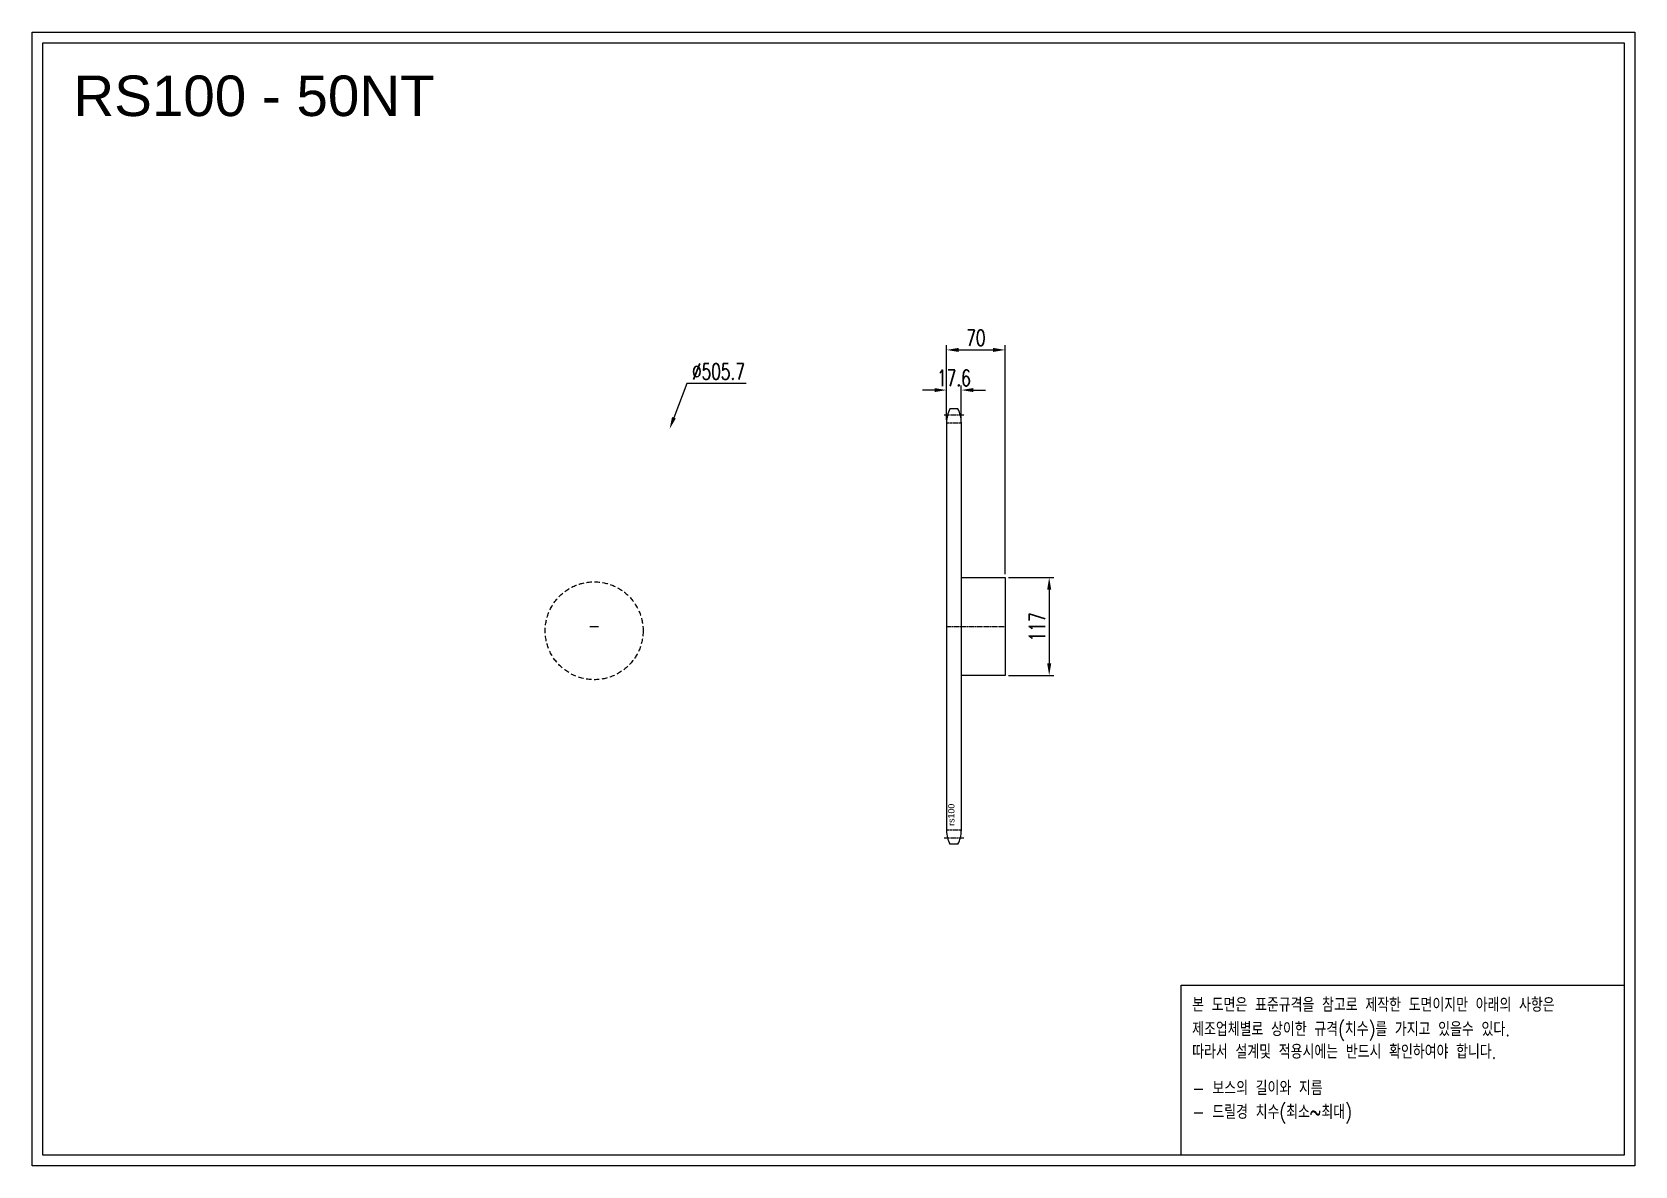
# Model space of a CAD drawing. Header units: millimetres. Extents: x -22502 to -20585, y 19971 to 21327.
import ezdxf

# ---------------------------------------------------------------- set-up
doc = ezdxf.new("R2010")
doc.units = ezdxf.units.MM
for name, pattern in [('AM_ISO02W050', [7.5, 6, -1.5]), ('AM_ISO02W050x2', [3.75, 3, -0.75]), ('AM_ISO08W050', [18, 12, -1.5, 3, -1.5]), ('AM_ISO08W050x2', [9, 6, -0.75, 1.5, -0.75]), ('HIDDEN', [9.525, 6.35, -3.175])]:
    doc.linetypes.add(name, pattern=pattern)
doc.layers.add('AM_3N', color=6, linetype='AM_ISO02W050', lineweight=25)
doc.layers.add('AM_7', color=4, linetype='AM_ISO08W050', lineweight=25)
doc.layers.add('HL', color=2, linetype='HIDDEN')
doc.layers.add('S-DIM', color=7, linetype='Continuous')
doc.styles.add('HAN', font='ROMANS.shx', dxfattribs={"width": 0.7, "bigfont": 'whgtxt.shx'})
doc.styles.add('HSG', font='SIMPLEX.shx', dxfattribs={"width": 0.7, "bigfont": 'HSG.shx'})
doc.styles.get("Standard").update_dxf_attribs({"font": 'arial.ttf'})
doc.dimstyles.new('APP32', dxfattribs={"dimscale": 8, "dimtxt": 2.4, "dimasz": 1.8, "dimexe": 0.7, "dimexo": 0.5, "dimgap": 0.6, "dimtad": 1, "dimtoh": 1, "dimdec": 1, "dimrnd": 0.01, "dimzin": 9, "dimdsep": 46, "dimtxsty": 'HSG', "dimcen": 0, "dimclrd": 1, "dimclre": 1, "dimclrt": 256, "dimazin": 2, "dimtp": 1, "dimtm": 1, "dimtfac": 0.5, "dimtdec": 1, "dimtofl": 0, "dimtmove": 0, "dimatfit": 3, "dimfxl": 0, "dimtvp": 1, "dimtolj": 2, "dimlwd": -1, "dimlwe": -1, "dimarcsym": 0})

# ---------------------------------------------------------------- blocks, each defined once
blk = doc.blocks.new('*D1')
at = {"layer": 'Defpoints', "color": 0, "transparency": 16777216}
for p in [(-21338.5, 20674.4), (-21338.5, 20557.4), (-21285.8, 20557.4)]:
    blk.add_point(p, dxfattribs=at)
at = {"layer": 'S-DIM', "color": 1, "transparency": 16777216}
for p, q in [((-21334.5, 20674.4), (-21280.2, 20674.4)), ((-21285.8, 20660), (-21285.8, 20571.8)), ((-21334.5, 20557.4), (-21280.2, 20557.4))]:
    blk.add_line(p, q, dxfattribs=at)
for points in [[(-21288.2, 20660), (-21283.4, 20660), (-21285.8, 20674.4)], [(-21288.2, 20571.8), (-21283.4, 20571.8), (-21285.8, 20557.4)]]:
    blk.add_solid(points, dxfattribs=at)
at = {"layer": 'S-DIM', "transparency": 16777216, "insert": (-21300.2, 20615.5), "char_height": 19.2, "attachment_point": 5, "rotation": 90, "style": 'HSG'}
blk.add_mtext('\\A2;117', dxfattribs=at)
blk = doc.blocks.new('*D2')
at = {"layer": 'Defpoints', "color": 0, "transparency": 16777216}
for p in [(-21390.9, 20898.6), (-21408.5, 20859.2), (-21390.9, 20859.2)]:
    blk.add_point(p, dxfattribs=at)
at = {"layer": 'S-DIM', "color": 1, "transparency": 16777216}
for p, q in [((-21422.9, 20898.6), (-21437.3, 20898.6)), ((-21408.5, 20863.2), (-21408.5, 20904.2)), ((-21390.9, 20863.2), (-21390.9, 20904.2)), ((-21376.5, 20898.6), (-21362.1, 20898.6))]:
    blk.add_line(p, q, dxfattribs=at)
for points in [[(-21422.9, 20901), (-21422.9, 20896.2), (-21408.5, 20898.6)], [(-21376.5, 20901), (-21376.5, 20896.2), (-21390.9, 20898.6)]]:
    blk.add_solid(points, dxfattribs=at)
at = {"layer": 'S-DIM', "transparency": 16777216, "insert": (-21399.7, 20913), "char_height": 19.2, "attachment_point": 5, "style": 'HSG'}
blk.add_mtext('\\A2;17.6', dxfattribs=at)
blk = doc.blocks.new('*D3')
at = {"layer": 'Defpoints', "color": 0, "transparency": 16777216}
for p in [(-21338.5, 20946.6), (-21408.5, 20859.2), (-21338.5, 20674.4)]:
    blk.add_point(p, dxfattribs=at)
at = {"layer": 'S-DIM', "color": 1, "transparency": 16777216}
for p, q in [((-21408.5, 20863.2), (-21408.5, 20952.2)), ((-21338.5, 20678.4), (-21338.5, 20952.2)), ((-21394.1, 20946.6), (-21352.9, 20946.6))]:
    blk.add_line(p, q, dxfattribs=at)
for points in [[(-21394.1, 20949), (-21394.1, 20944.2), (-21408.5, 20946.6)], [(-21352.9, 20949), (-21352.9, 20944.2), (-21338.5, 20946.6)]]:
    blk.add_solid(points, dxfattribs=at)
at = {"layer": 'S-DIM', "transparency": 16777216, "insert": (-21373.5, 20961), "char_height": 19.2, "attachment_point": 5, "style": 'HSG'}
blk.add_mtext('\\A2;70', dxfattribs=at)
blk = doc.blocks.new('*D4')
at = {"layer": 'Defpoints', "color": 0, "transparency": 16777216}
for p in [(-21739.7, 20852.1), (-21920.2, 20379.7)]:
    blk.add_point(p, dxfattribs=at)
at = {"layer": 'S-DIM', "color": 1, "transparency": 16777216}
for p, q in [((-21719, 20906.3), (-21734.6, 20865.6)), ((-21648.3, 20906.3), (-21719, 20906.3))]:
    blk.add_line(p, q, dxfattribs=at)
blk.add_solid([(-21736.8, 20866.4), (-21732.3, 20864.7), (-21739.7, 20852.1)], dxfattribs=at)
at = {"layer": 'S-DIM', "transparency": 16777216, "insert": (-21681.3, 20920.7), "char_height": 19.2, "attachment_point": 5, "style": 'HSG'}
blk.add_mtext('\\A2;∅505.7', dxfattribs=at)
blk = doc.blocks.new('notice1')
at = {"color": 4}
blk.add_lwpolyline([(-22142.12, 1735.9), (-22053.8, 1735.9), (-22053.8, 1702.07), (-22142.12, 1702.07)], close=True, dxfattribs=at)
at = {"color": 4, "style": 'HAN', "width": 0.8}
for s, p in [('본 도면은 표준규격을 참고로 제작한 도면이지만 아래의 사항은', (-22139.9, 1730.62)), ('제조업체별로 상이한 규격(치수)를 가지고 있을수 있다.', (-22139.9, 1725.78)), ('따라서 설계및 적용시에는 반드시 확인하여야 합니다.', (-22139.9, 1721.28)), ('- 보스의 길이와 지름', (-22139.9, 1714.03)), ('- 드릴경 치수(최소~최대)', (-22139.9, 1709.27))]:
    blk.add_text(s, height=2.7949, dxfattribs=at).set_placement(p)

msp = doc.modelspace()

# ---------------------------------------------------------------- linework, layer by layer
for p, q in [((-21394.87, 20875.99), (-21404.52, 20875.99)), ((-21408.5, 20860.09), (-21408.5, 20371.75)), ((-21390.9, 20860.09), (-21390.9, 20371.75)), ((-21390.9, 20674.42), (-21338.5, 20674.42)), ((-21338.5, 20674.42), (-21338.5, 20557.42)), ((-21338.5, 20557.42), (-21390.9, 20557.42)), ((-21394.87, 20355.85), (-21404.52, 20355.85))]:
    msp.add_line(p, q)
at = {"color": 3}
msp.add_line((-21834.95, 20615.92), (-21824.95, 20615.92), dxfattribs=at)
for points in [[(-22502.14, 21326.53), (-20585.33, 21326.53), (-20585.33, 19971.21), (-22502.14, 19971.21)], [(-22489.23, 21313.62), (-20598.24, 21313.62), (-20598.24, 19984.12), (-22489.23, 19984.12)]]:
    msp.add_lwpolyline(points, close=True)
for centre, start, end in [((-21374.7, 20860.09), 151.93881, 180), ((-21424.7, 20860.09), 0, 28.06119), ((-21374.7, 20371.75), 180, 208.06119), ((-21424.7, 20371.75), 331.93881, 0)]:
    msp.add_arc(centre, 33.8, start, end)
at = {"layer": 'AM_3N', "linetype": 'AM_ISO02W050x2'}
for p, q in [((-21390.9, 20859.22), (-21408.5, 20859.22)), ((-21390.9, 20372.62), (-21408.5, 20372.62))]:
    msp.add_line(p, q, dxfattribs=at)
at = {"layer": 'AM_7', "linetype": 'AM_ISO08W050x2'}
for p, q in [((-21387.9, 20868.74), (-21411.5, 20868.74)), ((-21408.5, 20615.92), (-21338.5, 20615.92)), ((-21387.9, 20363.09), (-21411.5, 20363.09))]:
    msp.add_line(p, q, dxfattribs=at)
at = {"layer": 'HL'}
msp.add_circle((-21829.95, 20610.92), 58.5, dxfattribs=at)

# ---------------------------------------------------------------- block references
at = {"xscale": 5.999594457740082, "yscale": 5.999594457740082, "zscale": 5.999594457740082}
msp.add_blockref('notice1', (111715.6, 9772.4), dxfattribs=at)

# ---------------------------------------------------------------- texts
msp.add_text('RS100 - 50NT', height=48.4042).set_placement((-22452.77, 21226.16))
at = {"insert": (-21406.67, 20377.75), "char_height": 7.56, "width": 32.5046, "attachment_point": 1, "rotation": 90}
msp.add_mtext('rs100', dxfattribs=at)

# ---------------------------------------------------------------- dimensions: what is measured, and where the dimension line sits
at = {"layer": 'S-DIM'}
dim = msp.add_linear_dim(base=(-21338.5, 20946.59), p1=(-21408.5, 20859.22), p2=(-21338.5, 20674.42), dimstyle='APP32', dxfattribs=at)
dim.commit()
dim.dimension.update_dxf_attribs({"geometry": '*D3', "text_midpoint": (-21373.5, 20960.99)})
dim = msp.add_diameter_dim_2p(p1=(-21920.16, 20379.74), p2=(-21739.73, 20852.1), dimstyle='APP32', dxfattribs=at)
dim.commit()
dim.dimension.update_dxf_attribs({"geometry": '*D4', "text_midpoint": (-21681.27, 20906.27), "dimtype": 131})
dim = msp.add_linear_dim(base=(-21390.9, 20898.59), p1=(-21408.5, 20859.22), p2=(-21390.9, 20859.22), dimstyle='APP32', dxfattribs=at)
dim.commit()
dim.dimension.update_dxf_attribs({"geometry": '*D2', "text_midpoint": (-21399.7, 20898.59), "dimtype": 128})
dim = msp.add_linear_dim(base=(-21285.76, 20557.42), p1=(-21338.5, 20674.42), p2=(-21338.5, 20557.42), angle=90, dimstyle='APP32', dxfattribs=at)
dim.commit()
dim.dimension.update_dxf_attribs({"geometry": '*D1', "text_midpoint": (-21285.76, 20615.51), "dimtype": 128})

doc.saveas('drawing.dxf')
